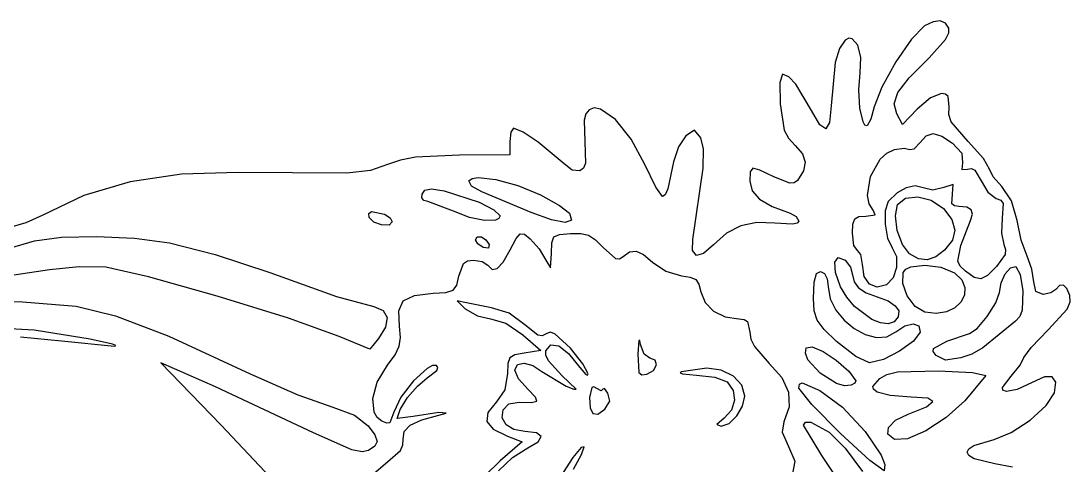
# Model space of a CAD drawing. Extents: x 1 to 122, y 1 to 158.
# Drawn here: x 46.3 to 121.9, y 125.6 to 157.7 of the extents above; entities that cross this region are included whole.
import ezdxf

# ---------------------------------------------------------------- set-up
doc = ezdxf.new("R2010")
doc.units = 0

msp = doc.modelspace()

# ---------------------------------------------------------------- linework, layer by layer
at = {"layer": 'Layer 1'}
for p, q in [((111.36002, 157.294529), (110.432545, 156.348638)), ((111.991063, 157.586519), (111.36002, 157.294529)), ((112.496759, 157.656656), (111.991063, 157.586519)), ((112.875588, 157.505072), (112.496759, 157.656656)), ((113.126027, 157.131899), (112.875588, 157.505072)), ((112.878685, 156.31998), (113.118095, 156.788778)), ((113.118095, 156.788778), (113.126027, 157.131899)), ((105.641842, 156.268298), (105.24554, 155.673713)), ((105.911393, 156.40643), (105.641842, 156.268298)), ((106.162332, 156.377725), (105.911393, 156.40643)), ((106.568854, 155.905995), (106.162332, 156.377725)), ((106.782362, 155.025483), (106.568854, 155.905995)), ((110.432545, 156.348638), (109.294329, 154.699186)), ((111.703979, 155.003236), (112.878685, 156.31998)), ((105.24554, 155.673713), (104.937873, 154.650634)), ((106.723812, 153.908566), (106.782362, 155.025483)), ((110.264, 153.544532), (111.703979, 155.003236)), ((104.937873, 154.650634), (104.633955, 151.533312)), ((109.294329, 154.699186), (108.284435, 152.891843)), ((101.150272, 153.811552), (100.949056, 153.21033)), ((101.585143, 153.622491), (101.150272, 153.811552)), ((102.106168, 153.090165), (101.585143, 153.622491)), ((106.632293, 152.679002), (106.723812, 153.908566)), ((109.454887, 152.487135), (110.264, 153.544532)), ((100.949056, 153.21033), (100.964005, 151.676187)), ((103.239071, 151.204875), (102.106168, 153.090165)), ((106.721915, 151.375884), (106.632293, 152.679002)), ((108.284435, 152.891843), (107.741929, 151.472281)), ((109.188236, 151.677521), (109.454887, 152.487135)), ((111.792195, 152.111311), (110.829795, 151.291306)), ((112.585395, 152.417858), (111.792195, 152.111311)), ((112.877823, 152.375723), (112.585395, 152.417858)), ((113.079085, 152.201787), (112.877823, 152.375723)), ((113.14296, 151.453937), (113.079085, 152.201787)), ((87.204958, 151.252853), (86.979499, 150.958328)), ((87.572281, 151.39368), (87.204958, 151.252853)), ((88.025619, 151.306448), (87.572281, 151.39368)), ((89.095848, 150.540727), (88.025619, 151.306448)), ((100.964005, 151.676187), (101.269687, 149.786752)), ((103.830233, 150.164787), (103.239071, 151.204875)), ((104.633955, 151.533312), (104.524798, 150.328277)), ((106.940456, 150.387489), (106.721915, 151.375884)), ((107.741929, 151.472281), (107.500585, 150.576313)), ((109.375644, 150.962164), (109.188236, 151.677521)), ((110.829795, 151.291306), (109.793333, 150.182172)), ((113.117637, 150.91649), (113.14296, 151.453937)), ((86.979499, 150.958328), (86.856766, 150.507169)), ((86.856766, 150.507169), (86.894866, 148.951329)), ((90.226667, 149.141526), (89.095848, 150.540727)), ((107.500585, 150.576313), (107.235693, 150.102091)), ((109.793333, 150.182172), (109.375644, 150.962164)), ((113.299946, 150.389694), (113.117637, 150.91649)), ((81.762652, 149.930994), (81.571358, 149.645949)), ((82.443761, 149.634462), (81.762652, 149.930994)), ((94.803972, 149.79244), (94.170559, 149.382777)), ((95.252177, 149.221557), (94.803972, 149.79244)), ((101.269687, 149.786752), (101.578567, 149.196659)), ((104.257849, 149.872345), (103.830233, 150.164787)), ((104.524798, 150.328277), (104.257849, 149.872345)), ((107.081751, 150.132648), (106.940456, 150.387489)), ((107.235693, 150.102091), (107.081751, 150.132648)), ((114.51315, 148.956621), (113.299946, 150.389694)), ((81.571358, 149.645949), (81.491718, 148.960854)), ((81.491718, 148.960854), (81.491718, 147.990715)), ((83.536463, 148.925841), (82.443761, 149.634462)), ((85.415315, 147.358184), (83.536463, 148.925841)), ((86.894866, 148.951329), (86.939889, 147.403692)), ((91.229096, 147.294684), (90.226667, 149.141526)), ((94.170559, 149.382777), (93.634116, 148.57981)), ((95.441861, 148.427592), (95.252177, 149.221557)), ((101.578567, 149.196659), (102.052678, 148.674399)), ((111.025234, 148.874777), (111.493034, 149.377182)), ((111.493034, 149.377182), (111.998504, 149.539102)), ((111.998504, 149.539102), (112.606831, 149.35951)), ((112.606831, 149.35951), (113.383202, 148.837382)), ((115.608437, 147.732129), (114.51315, 148.956621)), ((93.634116, 148.57981), (93.285792, 147.501412)), ((95.415513, 147.043638), (95.441861, 148.427592)), ((102.052678, 148.674399), (102.57802, 148.065476)), ((108.66418, 148.125491), (109.207722, 148.380887)), ((109.207722, 148.380887), (109.901107, 148.4753)), ((109.901107, 148.4753), (110.31615, 148.387943)), ((110.31615, 148.387943), (110.613674, 148.441786)), ((110.613674, 148.441786), (111.025234, 148.874777)), ((113.383202, 148.837382), (114.048321, 148.113835)), ((73.608045, 147.619284), (72.672268, 147.297153)), ((74.695097, 147.828437), (73.608045, 147.619284)), ((77.875743, 147.980837), (74.695097, 147.828437)), ((81.491718, 147.990715), (77.875743, 147.980837)), ((86.939889, 147.403692), (86.80165, 147.044245)), ((93.285792, 147.501412), (92.873174, 145.550505)), ((102.57802, 148.065476), (102.77799, 147.479143)), ((102.77799, 147.479143), (102.656226, 146.859141)), ((107.485548, 146.433377), (108.183486, 147.680281)), ((108.183486, 147.680281), (108.66418, 148.125491)), ((114.048321, 148.113835), (114.1131, 147.428387)), ((114.1131, 147.428387), (114.067459, 146.949535)), ((116.063962, 146.965895), (115.608437, 147.732129)), ((61.912539, 146.725653), (57.839645, 146.602682)), ((69.753295, 146.678028), (61.912539, 146.725653)), ((71.444887, 146.883907), (69.753295, 146.678028)), ((72.672268, 147.297153), (71.444887, 146.883907)), ((85.981568, 146.903585), (85.415315, 147.358184)), ((86.53856, 146.857239), (85.981568, 146.903585)), ((86.80165, 147.044245), (86.53856, 146.857239)), ((92.011117, 145.668466), (91.229096, 147.294684)), ((94.666565, 141.905294), (95.415513, 147.043638)), ((98.805974, 146.78175), (98.77784, 146.105822)), ((98.99815, 147.039405), (98.805974, 146.78175)), ((99.516028, 146.907262), (98.99815, 147.039405)), ((100.521269, 146.413797), (99.516028, 146.907262)), ((102.656226, 146.859141), (102.216367, 146.149214)), ((114.067459, 146.949535), (114.467642, 146.977889)), ((114.467642, 146.977889), (114.750051, 147.017615)), ((114.750051, 147.017615), (114.997338, 146.895383)), ((114.997338, 146.895383), (115.441309, 146.116758)), ((116.318844, 146.416002), (116.063962, 146.965895)), ((54.129859, 146.048275), (50.795716, 145.065177)), ((57.839645, 146.602682), (54.129859, 146.048275)), ((78.544258, 146.132986), (78.781834, 146.293416)), ((78.725321, 145.752118), (78.544258, 146.132986)), ((78.781834, 146.293416), (79.209327, 146.357761)), ((79.209327, 146.357761), (80.486345, 146.227001)), ((80.486345, 146.227001), (82.079871, 145.798321)), ((98.77784, 146.105822), (98.951456, 145.415452)), ((101.666078, 145.956465), (100.521269, 146.413797)), ((101.990948, 145.975399), (101.666078, 145.956465)), ((102.216367, 146.149214), (101.990948, 145.975399)), ((107.263727, 145.066086), (107.485548, 146.433377)), ((115.441309, 146.116758), (115.928716, 145.303032)), ((116.931443, 145.711064), (116.318844, 146.416002)), ((75.160058, 144.903731), (75.173475, 145.163497)), ((75.173475, 145.163497), (75.359731, 145.445422)), ((75.359731, 145.445422), (75.851603, 145.547286)), ((75.851603, 145.547286), (76.770314, 145.417905)), ((76.770314, 145.417905), (79.286856, 144.59558)), ((79.467831, 145.332886), (78.725321, 145.752118)), ((83.031241, 143.850512), (79.467831, 145.332886)), ((82.079871, 145.798321), (83.694464, 145.129333)), ((83.694464, 145.129333), (85.077442, 144.353706)), ((92.482517, 144.992102), (92.011117, 145.668466)), ((92.683385, 145.123087), (92.482517, 144.992102)), ((92.873174, 145.550505), (92.683385, 145.123087)), ((98.951456, 145.415452), (99.483352, 144.808261)), ((109.392417, 145.251013), (108.762516, 144.639324)), ((110.058666, 145.633144), (109.392417, 145.251013)), ((110.704873, 145.763721), (110.058666, 145.633144)), ((111.274648, 145.620752), (110.704873, 145.763721)), ((111.960625, 145.448112), (111.274648, 145.620752)), ((112.756668, 145.653561), (111.960625, 145.448112)), ((113.445379, 145.851205), (112.756668, 145.653561)), ((113.343559, 144.459275), (113.385319, 145.163552)), ((113.385319, 145.163552), (113.445379, 145.851205)), ((115.928716, 145.303032), (116.528571, 144.860516)), ((117.637131, 144.687655), (116.931443, 145.711064)), ((50.795716, 145.065177), (47.84975, 143.656132)), ((75.305657, 144.713286), (75.160058, 144.903731)), ((75.596445, 144.639324), (75.305657, 144.713286)), ((77.434771, 143.933768), (75.596445, 144.639324)), ((79.286856, 144.59558), (80.345807, 144.038543)), ((99.483352, 144.808261), (100.390096, 144.271117)), ((107.37818, 144.470394), (107.263727, 145.066086)), ((107.667846, 144.004324), (107.37818, 144.470394)), ((108.762516, 144.639324), (108.535299, 143.968506)), ((109.269744, 143.60817), (109.426444, 144.415663)), ((109.426444, 144.415663), (110.007817, 144.88322)), ((110.007817, 144.88322), (110.883108, 144.97927)), ((110.883108, 144.97927), (111.855569, 144.721108)), ((111.855569, 144.721108), (112.728446, 144.126032)), ((113.519115, 144.323913), (113.343559, 144.459275)), ((116.528571, 144.860516), (116.866874, 144.722001)), ((116.866874, 144.722001), (117.039481, 144.483969)), ((117.039481, 144.483969), (116.974129, 143.431412)), ((118.035638, 143.268429), (117.637131, 144.687655)), ((47.84975, 143.656132), (46.631078, 143.102711)), ((71.332979, 143.777923), (71.520448, 143.91194)), ((71.347587, 143.492795), (71.332979, 143.777923)), ((71.520448, 143.91194), (72.466951, 143.719632)), ((72.466951, 143.719632), (72.861092, 143.46863)), ((78.581718, 143.47805), (77.434771, 143.933768)), ((80.345807, 144.038543), (80.786162, 143.59369)), ((84.495788, 143.306088), (83.031241, 143.850512)), ((85.077442, 144.353706), (85.798432, 143.802182)), ((85.798432, 143.802182), (85.933292, 143.280996)), ((100.390096, 144.271117), (101.688258, 143.790893)), ((101.688258, 143.790893), (102.124336, 143.547785)), ((107.138679, 143.58099), (107.804503, 143.669229)), ((107.804503, 143.669229), (107.667846, 144.004324)), ((108.535299, 143.968506), (108.524876, 142.99044)), ((109.408717, 142.552069), (109.269744, 143.60817)), ((112.728446, 144.126032), (113.336933, 143.337435)), ((113.85028, 144.286546), (113.519115, 144.323913)), ((114.415337, 144.227235), (113.85028, 144.286546)), ((114.737737, 144.044364), (114.415337, 144.227235)), ((114.679308, 143.278306), (114.823666, 143.730524)), ((114.823666, 143.730524), (114.737737, 144.044364)), ((46.631078, 143.102711), (45.311865, 142.722328)), ((71.682467, 143.151582), (71.347587, 143.492795)), ((72.251007, 142.948812), (71.682467, 143.151582)), ((72.787202, 142.936277), (72.251007, 142.948812)), ((73.025046, 143.16577), (72.787202, 142.936277)), ((72.861092, 143.46863), (73.025046, 143.16577)), ((79.664504, 143.255067), (78.581718, 143.47805)), ((80.470271, 143.286415), (79.664504, 143.255067)), ((80.702755, 143.404212), (80.470271, 143.286415)), ((80.786162, 143.59369), (80.702755, 143.404212)), ((85.481108, 143.11594), (84.495788, 143.306088)), ((85.933292, 143.280996), (85.481108, 143.11594)), ((98.138959, 142.882931), (97.107006, 142.345738)), ((99.292091, 143.123128), (98.138959, 142.882931)), ((100.597822, 143.077576), (99.292091, 143.123128)), ((101.870027, 143.004859), (100.597822, 143.077576)), ((102.195641, 143.079411), (101.870027, 143.004859)), ((102.124336, 143.547785), (102.30562, 143.227154)), ((102.30562, 143.227154), (102.195641, 143.079411)), ((106.186178, 142.346267), (106.215001, 143.005918)), ((106.215001, 143.005918), (106.342415, 143.378495)), ((106.342415, 143.378495), (106.629835, 143.54364)), ((106.629835, 143.54364), (107.138679, 143.58099)), ((108.524876, 142.99044), (108.705415, 142.003378)), ((113.336933, 143.337435), (113.555358, 142.576322)), ((113.987158, 141.464322), (114.679308, 143.278306)), ((116.974129, 143.431412), (116.910232, 142.356894)), ((118.344716, 141.839016), (118.035638, 143.268429)), ((49.187004, 142.057441), (51.719592, 142.116079)), ((51.719592, 142.116079), (54.447508, 141.981836)), ((79.022272, 141.884128), (79.150308, 142.098716)), ((79.150308, 142.098716), (79.445165, 142.078949)), ((81.942656, 141.95874), (82.243312, 142.315134)), ((82.243312, 142.315134), (82.541321, 142.284575)), ((82.541321, 142.284575), (82.967388, 141.938103)), ((84.672761, 142.082345), (85.081923, 142.263259)), ((85.081923, 142.263259), (85.864049, 142.336389)), ((85.864049, 142.336389), (86.600429, 142.336262)), ((86.600429, 142.336262), (87.164829, 142.199379)), ((87.164829, 142.199379), (87.668243, 141.878147)), ((97.107006, 142.345738), (96.164813, 141.500305)), ((106.289807, 141.474244), (106.186178, 142.346267)), ((109.772718, 141.53797), (109.408717, 142.552069)), ((113.555358, 142.576322), (113.383786, 141.839882)), ((116.910232, 142.356894), (117.086313, 141.53135)), ((45.448654, 141.282173), (47.246852, 141.800167)), ((47.246852, 141.800167), (49.187004, 142.057441)), ((54.447508, 141.981836), (56.973647, 141.660467)), ((56.973647, 141.660467), (60.262199, 140.819267)), ((79.186446, 141.578005), (79.022272, 141.884128)), ((79.581072, 141.325327), (79.186446, 141.578005)), ((79.445165, 142.078949), (79.772962, 141.873313)), ((79.772962, 141.873313), (79.99982, 141.530291)), ((79.99982, 141.530291), (79.951445, 141.281759)), ((81.508651, 141.144352), (81.942656, 141.95874)), ((82.967388, 141.938103), (83.594804, 141.219935)), ((84.490331, 140.888236), (84.515814, 141.666414)), ((84.515814, 141.666414), (84.672761, 142.082345)), ((87.668243, 141.878147), (88.221664, 141.324975)), ((94.651181, 141.099709), (94.666565, 141.905294)), ((96.164813, 141.500305), (95.454908, 140.882497)), ((106.538956, 141.111544), (106.289807, 141.474244)), ((108.705415, 142.003378), (109.051088, 141.305572)), ((110.291103, 140.856486), (109.772718, 141.53797)), ((113.383786, 141.839882), (112.822285, 141.125302)), ((113.770155, 140.330979), (113.987158, 141.464322)), ((117.086313, 141.53135), (117.212993, 141.173341)), ((118.755658, 140.68821), (118.344716, 141.839016)), ((60.262199, 140.819267), (64.205596, 139.510285)), ((79.951445, 141.281759), (79.581072, 141.325327)), ((81.004901, 140.271541), (81.508651, 141.144352)), ((83.594804, 141.219935), (84.089928, 140.405988)), ((84.433269, 139.844101), (84.490331, 140.888236)), ((88.221664, 141.324975), (89.098758, 140.535546)), ((89.388775, 140.49997), (89.652531, 140.670571)), ((89.652531, 140.670571), (90.125078, 141.012921)), ((90.125078, 141.012921), (90.599211, 141.065418)), ((90.599211, 141.065418), (91.130495, 140.817217)), ((91.130495, 140.817217), (91.774491, 140.257468)), ((94.932163, 140.753871), (94.651181, 141.099709)), ((95.454908, 140.882497), (94.932163, 140.753871)), ((104.911018, 140.260467), (105.153757, 140.605738)), ((105.153757, 140.605738), (105.661244, 140.40246)), ((106.788105, 140.813314), (106.538956, 141.111544)), ((106.891734, 140.096249), (106.788105, 140.813314)), ((109.051088, 141.305572), (109.342312, 140.674011)), ((109.342312, 140.674011), (109.348083, 139.879202)), ((110.931323, 140.511783), (110.291103, 140.856486)), ((112.175119, 140.643909), (111.552064, 140.440163)), ((112.822285, 141.125302), (112.175119, 140.643909)), ((117.177947, 140.821252), (116.557851, 139.93891)), ((117.212993, 141.173341), (117.177947, 140.821252)), ((119.096927, 139.751056), (118.755658, 140.68821)), ((50.4682, 139.929694), (48.330586, 139.718071)), ((52.387533, 139.903985), (50.4682, 139.929694)), ((55.455792, 139.212711), (52.387533, 139.903985)), ((77.825296, 139.247818), (78.165639, 140.1702)), ((78.165639, 140.1702), (78.452061, 140.35376)), ((78.452061, 140.35376), (78.864227, 140.405988)), ((78.864227, 140.405988), (79.508841, 140.302359)), ((79.508841, 140.302359), (79.904217, 140.05321)), ((79.904217, 140.05321), (80.224413, 139.740753)), ((80.584064, 139.808603), (81.004901, 140.271541)), ((84.089928, 140.405988), (84.433269, 139.844101)), ((89.098758, 140.535546), (89.388775, 140.49997)), ((91.774491, 140.257468), (92.732901, 139.613649)), ((104.957932, 139.506415), (104.911018, 140.260467)), ((105.661244, 140.40246), (106.031926, 139.912893)), ((106.031926, 139.912893), (106.186178, 139.347654)), ((107.026594, 139.226805), (106.891734, 140.096249)), ((109.348083, 139.879202), (109.100846, 139.128711)), ((110.034706, 139.75375), (110.386755, 139.92078)), ((110.386755, 139.92078), (111.399752, 140.048933)), ((111.552064, 140.440163), (110.931323, 140.511783)), ((111.399752, 140.048933), (112.556748, 139.904498)), ((112.556748, 139.904498), (113.536308, 139.489824)), ((113.942559, 139.979364), (113.770155, 140.330979)), ((114.331822, 139.612237), (113.942559, 139.979364)), ((116.557851, 139.93891), (115.914561, 139.303766)), ((117.177506, 139.421076), (117.557712, 139.859629)), ((117.557712, 139.859629), (117.940035, 139.959018)), ((117.940035, 139.959018), (118.26587, 139.383329)), ((48.330586, 139.718071), (44.955559, 139.200546)), ((60.402429, 137.817612), (55.455792, 139.212711)), ((64.205596, 139.510285), (69.013122, 137.785112)), ((77.666932, 138.602543), (77.825296, 139.247818)), ((80.224413, 139.740753), (80.584064, 139.808603)), ((92.732901, 139.613649), (93.849531, 139.287329)), ((93.849531, 139.287329), (94.486874, 139.189505)), ((94.486874, 139.189505), (94.88348, 139.00374)), ((103.430232, 138.830702), (103.589379, 139.455604)), ((103.589379, 139.455604), (103.884572, 139.589009)), ((103.884572, 139.589009), (104.152545, 139.438318)), ((104.152545, 139.438318), (104.347163, 139.056645)), ((105.319402, 138.483348), (104.957932, 139.506415)), ((106.186178, 139.347654), (106.29108, 138.842085)), ((107.396471, 138.663353), (107.026594, 139.226805)), ((109.100846, 139.128711), (108.633046, 138.630104)), ((109.801056, 138.723485), (109.839194, 139.517693)), ((109.839194, 139.517693), (110.034706, 139.75375)), ((113.536308, 139.489824), (114.04909, 138.986176)), ((114.953681, 139.162721), (114.331822, 139.612237)), ((115.430549, 139.052467), (114.953681, 139.162721)), ((115.914561, 139.303766), (115.430549, 139.052467)), ((116.885935, 138.782035), (117.177506, 139.421076)), ((118.26587, 139.383329), (118.463911, 138.191953)), ((119.238964, 138.836126), (119.096927, 139.751056)), ((77.403197, 138.247251), (77.666932, 138.602543)), ((94.88348, 139.00374), (95.113331, 138.668551)), ((95.113331, 138.668551), (95.250413, 138.122456)), ((103.363954, 137.645147), (103.430232, 138.830702)), ((104.347163, 139.056645), (104.422288, 138.497106)), ((104.422288, 138.497106), (104.57042, 137.626366)), ((105.763114, 137.734446), (105.319402, 138.483348)), ((106.29108, 138.842085), (106.612907, 138.415394)), ((106.612907, 138.415394), (107.162342, 138.057958)), ((107.949307, 138.449812), (107.396471, 138.663353)), ((108.633046, 138.630104), (107.949307, 138.449812)), ((110.126223, 137.835515), (109.801056, 138.723485)), ((114.04909, 138.986176), (114.274187, 138.438925)), ((114.274187, 138.438925), (114.243961, 137.891055)), ((116.769518, 138.081181), (116.885935, 138.782035)), ((119.394275, 138.140668), (119.238964, 138.836126)), ((121.105314, 138.585461), (120.826465, 138.28932)), ((121.382972, 138.603954), (121.105314, 138.585461)), ((121.633908, 138.355945), (121.382972, 138.603954)), ((121.832588, 137.852581), (121.633908, 138.355945)), ((65.546378, 136.217659), (60.402429, 137.817612)), ((69.013122, 137.785112), (71.702129, 137.062711)), ((73.818179, 137.472463), (74.616174, 137.860959)), ((74.616174, 137.860959), (75.97674, 138.018739)), ((75.97674, 138.018739), (76.888373, 138.084973)), ((76.888373, 138.084973), (77.403197, 138.247251)), ((95.250413, 138.122456), (95.562555, 137.348428)), ((103.411645, 136.746947), (103.363954, 137.645147)), ((104.57042, 137.626366), (104.973669, 136.804929)), ((106.318045, 137.075913), (105.763114, 137.734446)), ((107.162342, 138.057958), (107.950068, 137.760153)), ((107.950068, 137.760153), (108.744293, 137.462023)), ((110.69699, 137.070907), (110.126223, 137.835515)), ((114.243961, 137.891055), (113.990774, 137.385547)), ((116.505949, 137.319952), (116.769518, 138.081181)), ((118.463911, 138.191953), (118.408348, 136.797157)), ((119.923706, 137.936542), (119.394275, 138.140668)), ((120.471394, 138.040171), (119.923706, 137.936542)), ((120.826465, 138.28932), (120.471394, 138.040171)), ((121.854019, 137.390602), (121.832588, 137.852581)), ((43.271656, 137.427709), (46.390307, 137.405964)), ((46.390307, 137.405964), (50.236734, 137.080703)), ((50.236734, 137.080703), (53.093089, 136.386083)), ((71.702129, 137.062711), (72.37099, 136.768444)), ((73.489423, 136.762232), (73.818179, 137.472463)), ((78.140327, 137.379858), (77.70619, 137.466774)), ((77.70619, 137.466774), (78.26768, 136.907841)), ((80.179737, 136.959347), (78.140327, 137.379858)), ((78.26768, 136.907841), (79.151565, 136.38864)), ((81.442638, 136.572173), (80.179737, 136.959347)), ((95.562555, 137.348428), (96.16693, 136.734539)), ((104.973669, 136.804929), (105.570312, 136.074195)), ((107.582694, 136.122866), (106.318045, 137.075913)), ((108.744293, 137.462023), (109.264342, 137.122683)), ((109.264342, 137.122683), (109.50949, 136.742863)), ((111.395651, 136.646786), (110.69699, 137.070907)), ((113.546987, 136.965383), (112.944964, 136.673547)), ((113.990774, 137.385547), (113.546987, 136.965383)), ((115.887838, 136.333166), (116.505949, 137.319952)), ((120.286362, 135.390896), (121.638648, 136.882485)), ((121.638648, 136.882485), (121.854019, 137.390602)), ((53.093089, 136.386083), (56.913763, 134.934401)), ((69.206577, 134.911823), (65.546378, 136.217659)), ((72.37099, 136.768444), (72.654056, 136.261949)), ((72.654056, 136.261949), (72.545736, 135.581424)), ((73.536574, 135.639252), (73.489423, 136.762232)), ((79.151565, 136.38864), (80.107417, 136.172652)), ((80.107417, 136.172652), (81.194194, 135.869395)), ((82.569808, 135.745791), (81.442638, 136.572173)), ((96.16693, 136.734539), (96.996465, 136.328481)), ((96.996465, 136.328481), (97.984089, 136.177944)), ((97.984089, 136.177944), (98.373027, 136.132016)), ((98.373027, 136.132016), (98.616444, 135.978007)), ((103.630125, 136.068979), (103.411645, 136.746947)), ((104.132503, 135.400074), (103.630125, 136.068979)), ((105.570312, 136.074195), (106.298626, 135.475563)), ((108.202973, 135.874813), (107.582694, 136.122866)), ((109.479008, 136.323288), (109.195849, 135.951794)), ((109.50949, 136.742863), (109.479008, 136.323288)), ((112.217064, 136.55302), (111.395651, 136.646786)), ((112.944964, 136.673547), (112.217064, 136.55302)), ((115.174079, 135.478672), (115.887838, 136.333166)), ((118.230052, 136.35194), (117.934744, 136.006141)), ((118.408348, 136.797157), (118.230052, 136.35194)), ((47.232493, 135.369365), (43.947893, 135.538798)), ((51.249824, 134.716737), (47.232493, 135.369365)), ((72.545736, 135.581424), (72.040443, 134.765068)), ((73.61434, 134.831969), (73.536574, 135.639252)), ((81.194194, 135.869395), (82.423052, 135.026123)), ((83.503302, 134.995476), (82.569808, 135.745791)), ((98.616444, 135.978007), (98.77784, 135.210274)), ((105.031888, 134.529059), (104.132503, 135.400074)), ((106.298626, 135.475563), (107.09689, 135.050431)), ((108.755598, 135.810046), (108.202973, 135.874813)), ((109.195849, 135.951794), (108.755598, 135.810046)), ((109.294152, 135.230029), (109.957435, 135.669783)), ((109.957435, 135.669783), (110.559435, 135.81251)), ((110.559435, 135.81251), (110.970206, 135.659498)), ((110.970206, 135.659498), (111.059806, 135.212038)), ((114.623569, 135.114318), (115.174079, 135.478672)), ((117.934744, 136.006141), (115.562444, 134.075254)), ((119.048332, 134.109606), (120.286362, 135.390896)), ((46.246544, 134.875642), (49.191717, 134.583034)), ((49.191717, 134.583034), (53.001675, 134.201681)), ((52.860085, 134.349672), (51.249824, 134.716737)), ((56.913763, 134.934401), (62.794484, 132.207427)), ((71.408617, 133.985076), (69.206577, 134.911823)), ((72.040443, 134.765068), (71.408617, 133.985076)), ((73.530577, 134.202255), (73.61434, 134.831969)), ((82.423052, 135.026123), (83.731506, 133.879595)), ((83.821502, 134.94445), (83.503302, 134.995476)), ((84.100511, 135.083626), (83.821502, 134.94445)), ((84.390467, 135.208129), (84.100511, 135.083626)), ((84.742964, 135.100427), (84.390467, 135.208129)), ((85.855582, 134.060217), (84.742964, 135.100427)), ((90.794474, 134.603892), (90.716863, 133.648173)), ((90.850907, 134.620368), (90.794474, 134.603892)), ((90.916535, 134.320567), (90.850907, 134.620368)), ((98.77784, 135.210274), (98.859618, 134.701309)), ((98.859618, 134.701309), (99.113508, 134.169887)), ((107.09689, 135.050431), (107.90338, 134.840198)), ((107.90338, 134.840198), (108.656375, 134.886265)), ((108.656375, 134.886265), (109.294152, 135.230029)), ((110.579411, 134.570208), (109.576992, 133.846125)), ((111.059806, 135.212038), (110.579411, 134.570208)), ((112.008206, 134.041123), (112.988091, 134.575626)), ((112.988091, 134.575626), (114.623569, 135.114318)), ((53.109575, 134.247978), (52.860085, 134.349672)), ((53.001675, 134.201681), (53.109575, 134.247978)), ((73.236735, 133.590334), (73.530577, 134.202255)), ((83.731506, 133.879595), (82.523594, 133.703206)), ((84.083578, 133.865837), (84.454662, 134.297857)), ((84.08435, 133.553275), (84.083578, 133.865837)), ((84.454662, 134.297857), (85.012839, 134.22717)), ((85.012839, 134.22717), (85.71925, 133.672955)), ((86.760061, 132.932739), (85.855582, 134.060217)), ((91.168242, 133.633488), (90.916535, 134.320567)), ((99.113508, 134.169887), (100.188952, 132.957786)), ((102.7853, 133.691079), (102.847134, 134.076092)), ((102.847134, 134.076092), (103.281608, 134.145237)), ((103.281608, 134.145237), (104.071053, 133.813008)), ((104.071053, 133.813008), (105.013627, 133.190664)), ((106.419497, 133.449074), (105.031888, 134.529059)), ((109.576992, 133.846125), (108.404314, 133.252813)), ((111.985038, 133.810996), (112.008206, 134.041123)), ((112.212332, 133.523289), (111.985038, 133.810996)), ((115.562444, 134.075254), (114.779238, 133.63367)), ((118.533408, 133.376534), (119.048332, 134.109606)), ((72.684262, 132.83643), (73.236735, 133.590334)), ((81.497583, 133.357528), (81.345916, 132.945621)), ((81.860189, 133.573444), (81.497583, 133.357528)), ((82.523594, 133.703206), (81.860189, 133.573444)), ((84.282633, 133.146787), (84.08435, 133.553275)), ((85.241043, 132.099124), (84.282633, 133.146787)), ((85.71925, 133.672955), (86.535032, 132.654397)), ((90.716863, 133.648173), (90.786801, 132.301443)), ((91.569174, 133.350428), (91.168242, 133.633488)), ((91.975034, 133.198645), (91.569174, 133.350428)), ((92.05883, 132.848954), (91.975034, 133.198645)), ((102.969399, 133.22636), (102.7853, 133.691079)), ((103.849862, 132.245263), (102.969399, 133.22636)), ((105.013627, 133.190664), (105.907483, 132.389461)), ((107.41314, 133.003294), (106.419497, 133.449074)), ((108.404314, 133.252813), (107.41314, 133.003294)), ((112.881684, 133.187841), (112.212332, 133.523289)), ((113.994213, 133.3596), (112.881684, 133.187841)), ((114.779238, 133.63367), (113.994213, 133.3596)), ((118.263753, 132.84428), (118.533408, 133.376534)), ((60.285703, 131.279489), (56.338999, 132.99765)), ((56.338999, 132.99765), (60.68981, 128.49973)), ((71.93838, 131.610014), (72.684262, 132.83643)), ((75.532096, 132.60352), (74.560159, 131.713891)), ((75.930582, 132.817539), (75.532096, 132.60352)), ((75.541059, 131.916033), (76.223199, 132.460149)), ((76.212395, 132.8135), (75.930582, 132.817539)), ((76.307971, 132.665482), (76.212395, 132.8135)), ((76.223199, 132.460149), (76.307971, 132.665482)), ((81.345916, 132.945621), (81.315329, 132.227888)), ((81.844496, 132.482594), (82.034346, 132.870689)), ((82.128438, 131.855884), (81.844496, 132.482594)), ((82.034346, 132.870689), (82.514245, 132.977762)), ((82.514245, 132.977762), (83.149719, 132.811058)), ((83.149719, 132.811058), (83.806294, 132.377819)), ((83.806294, 132.377819), (85.548665, 131.316663)), ((86.535032, 132.654397), (86.959557, 132.165006)), ((87.136166, 132.212719), (86.760061, 132.932739)), ((90.786801, 132.301443), (90.992493, 132.139352)), ((91.369502, 132.189788), (91.84788, 132.45984)), ((91.84788, 132.45984), (92.05883, 132.848954)), ((93.838948, 132.364413), (93.762335, 132.275332)), ((93.762335, 132.275332), (93.944914, 132.199181)), ((95.691032, 132.617003), (93.838948, 132.364413)), ((96.727676, 132.469359), (95.691032, 132.617003)), ((97.599782, 132.033023), (96.727676, 132.469359)), ((100.188952, 132.957786), (101.08718, 131.93473)), ((105.907483, 132.389461), (106.420775, 131.702778)), ((108.657178, 132.165044), (109.415243, 132.345849)), ((109.415243, 132.345849), (112.38096, 132.431794)), ((112.38096, 132.431794), (114.830562, 132.310571)), ((114.830562, 132.310571), (115.795851, 132.076899)), ((117.61548, 132.045855), (118.263753, 132.84428)), ((62.794484, 132.207427), (66.213564, 130.700801)), ((71.611729, 130.424443), (71.93838, 131.610014)), ((74.560159, 131.713891), (73.646696, 130.52978)), ((74.829494, 131.323553), (75.541059, 131.916033)), ((81.315329, 132.227888), (81.122712, 131.063765)), ((82.811108, 131.071482), (82.128438, 131.855884)), ((86.270361, 131.106495), (85.241043, 132.099124)), ((86.959557, 132.165006), (87.088723, 132.114448)), ((87.088723, 132.114448), (87.136166, 132.212719)), ((90.992493, 132.139352), (91.369502, 132.189788)), ((93.944914, 132.199181), (94.94279, 132.117822)), ((94.94279, 132.117822), (96.264164, 131.963349)), ((96.264164, 131.963349), (97.147653, 131.621816)), ((97.147653, 131.621816), (97.587743, 131.017965)), ((98.20102, 131.386144), (97.599782, 132.033023)), ((101.08718, 131.93473), (101.56214, 130.893947)), ((102.352936, 131.47005), (102.558209, 131.552363)), ((102.558209, 131.552363), (103.822565, 131.014685)), ((105.037439, 131.507714), (103.849862, 132.245263)), ((106.35248, 131.528341), (106.08105, 131.38863)), ((106.420775, 131.702778), (106.35248, 131.528341)), ((107.642578, 131.293556), (108.147624, 131.860647)), ((108.147624, 131.860647), (108.657178, 132.165044)), ((115.795851, 132.076899), (114.282433, 130.252332)), ((116.979641, 131.22181), (117.61548, 132.045855)), ((119.128897, 131.578777), (118.056893, 131.080478)), ((120.006885, 131.984824), (119.128897, 131.578777)), ((120.575111, 131.99188), (120.006885, 131.984824)), ((120.822662, 131.604971), (120.575111, 131.99188)), ((120.738623, 130.829124), (120.822662, 131.604971)), ((67.344967, 127.9434), (60.285703, 131.279489)), ((74.127389, 130.49566), (74.829494, 131.323553)), ((81.122712, 131.063765), (80.521578, 130.185657)), ((83.350781, 130.526021), (82.811108, 131.071482)), ((85.548665, 131.316663), (86.115557, 131.093839)), ((86.115557, 131.093839), (86.270361, 131.106495)), ((87.392151, 131.225955), (87.23953, 130.508801)), ((87.540312, 131.282559), (87.392151, 131.225955)), ((87.753527, 131.159677), (87.540312, 131.282559)), ((88.068205, 130.992328), (87.753527, 131.159677)), ((88.205083, 131.102527), (88.068205, 130.992328)), ((88.313915, 131.146359), (88.205083, 131.102527)), ((88.560331, 130.820304), (88.313915, 131.146359)), ((88.696371, 130.237206), (88.560331, 130.820304)), ((97.587743, 131.017965), (97.690755, 130.300971)), ((98.425062, 130.606873), (98.20102, 131.386144)), ((101.56214, 130.893947), (101.614032, 129.834775)), ((102.30562, 131.166379), (102.352936, 131.47005)), ((103.24315, 129.994644), (102.30562, 131.166379)), ((103.822565, 131.014685), (105.468727, 129.799183)), ((105.605433, 131.347432), (105.037439, 131.507714)), ((106.08105, 131.38863), (105.605433, 131.347432)), ((107.700196, 131.099341), (107.642578, 131.293556)), ((107.950068, 130.893682), (107.700196, 131.099341)), ((108.888634, 130.641622), (107.950068, 130.893682)), ((117.01853, 131.038933), (116.979641, 131.22181)), ((117.274343, 130.940954), (117.01853, 131.038933)), ((118.056893, 131.080478), (117.274343, 130.940954)), ((120.142175, 129.920566), (120.738623, 130.829124)), ((66.213564, 130.700801), (68.737029, 129.795837)), ((71.719657, 129.432481), (71.611729, 130.424443)), ((73.646696, 130.52978), (73.141816, 129.436356)), ((73.59131, 129.644616), (74.127389, 130.49566)), ((80.521578, 130.185657), (79.904052, 129.42617)), ((81.002415, 129.623328), (81.414812, 130.046001)), ((81.414812, 130.046001), (82.155293, 130.159904)), ((82.155293, 130.159904), (83.065802, 130.129896)), ((83.065802, 130.129896), (83.449989, 130.232047)), ((83.449989, 130.232047), (83.350781, 130.526021)), ((87.23953, 130.508801), (87.26945, 129.747589)), ((88.344783, 129.670248), (88.696371, 130.237206)), ((97.690755, 130.300971), (97.466741, 129.589467)), ((98.257674, 129.878872), (98.425062, 130.606873)), ((110.401875, 130.533496), (108.888634, 130.641622)), ((111.606397, 130.449099), (110.401875, 130.533496)), ((111.50375, 129.824825), (111.973281, 130.210219)), ((111.973281, 130.210219), (111.606397, 130.449099)), ((114.282433, 130.252332), (112.936778, 129.051817)), ((68.737029, 129.795837), (70.300277, 129.218868)), ((71.941384, 129.056842), (71.719657, 129.432481)), ((73.141816, 129.436356), (72.857168, 128.677707)), ((73.377824, 128.982684), (73.59131, 129.644616)), ((76.373968, 129.428948), (74.521883, 129.141786)), ((76.903708, 129.373606), (76.373968, 129.428948)), ((76.376437, 129.232803), (76.903708, 129.373606)), ((79.904052, 129.42617), (79.824754, 128.780454)), ((80.947321, 129.023611), (81.002415, 129.623328)), ((87.26945, 129.747589), (87.478625, 129.342738)), ((87.478625, 129.342738), (87.844566, 129.31128)), ((87.844566, 129.31128), (88.344783, 129.670248)), ((97.466741, 129.589467), (96.925755, 129.002086)), ((97.837378, 129.168333), (98.257674, 129.878872)), ((101.614032, 129.834775), (101.243053, 128.756553)), ((105.319579, 127.904638), (103.24315, 129.994644)), ((105.468727, 129.799183), (107.094317, 128.053158)), ((109.289643, 128.857646), (110.199028, 129.300889)), ((110.199028, 129.300889), (111.50375, 129.824825)), ((118.981436, 128.878526), (120.142175, 129.920566)), ((60.68981, 128.49973), (65.792744, 123.097553)), ((70.300277, 129.218868), (71.29467, 128.465158)), ((72.277509, 128.786892), (71.941384, 129.056842)), ((72.626622, 128.640621), (72.277509, 128.786892)), ((72.857168, 128.677707), (72.626622, 128.640621)), ((74.521883, 129.141786), (73.377824, 128.982684)), ((73.884755, 128.052298), (74.321241, 128.509344)), ((74.321241, 128.509344), (75.140975, 128.895614)), ((75.140975, 128.895614), (76.376437, 129.232803)), ((79.824754, 128.780454), (80.29407, 128.216362)), ((81.228413, 128.525263), (80.947321, 129.023611)), ((81.788972, 128.184804), (81.228413, 128.525263)), ((96.925755, 129.002086), (96.404967, 128.553529)), ((96.404967, 128.553529), (96.729258, 128.42988)), ((96.729258, 128.42988), (97.286973, 128.632816)), ((97.286973, 128.632816), (97.837378, 129.168333)), ((101.243053, 128.756553), (101.112393, 127.990804)), ((102.658398, 128.495144), (102.793027, 128.731699)), ((103.981315, 126.330499), (102.658398, 128.495144)), ((102.793027, 128.731699), (103.170808, 128.72176)), ((103.170808, 128.72176), (104.499194, 128.004077)), ((108.784212, 128.341774), (109.289643, 128.857646)), ((112.936778, 129.051817), (111.472424, 128.097299)), ((117.610353, 127.974995), (118.981436, 128.878526)), ((70.105499, 126.736414), (67.344967, 127.9434)), ((71.29467, 128.465158), (71.766654, 127.798083)), ((71.766654, 127.798083), (71.926495, 127.33596)), ((73.799041, 127.50278), (73.884755, 128.052298)), ((80.29407, 128.216362), (81.322385, 127.701747)), ((82.572277, 128.058758), (81.788972, 128.184804)), ((83.418691, 127.954027), (82.572277, 128.058758)), ((83.746587, 127.681021), (83.418691, 127.954027)), ((101.112393, 127.990804), (101.567256, 126.969732)), ((104.499194, 128.004077), (105.645816, 126.858359)), ((107.430669, 125.960219), (105.319579, 127.904638)), ((107.094317, 128.053158), (108.246435, 126.340536)), ((108.735451, 127.849318), (108.784212, 128.341774)), ((109.19608, 127.476322), (108.735451, 127.849318)), ((111.472424, 128.097299), (110.141486, 127.526295)), ((116.382873, 127.481966), (117.610353, 127.974995)), ((71.775187, 126.991114), (71.31372, 126.675868)), ((71.926495, 127.33596), (71.775187, 126.991114)), ((73.603822, 126.690112), (73.783006, 127.082506)), ((73.783006, 127.082506), (73.799041, 127.50278)), ((82.373663, 127.300638), (80.786515, 125.944912)), ((81.322385, 127.701747), (82.373663, 127.300638)), ((82.799466, 126.877304), (83.544125, 127.30152)), ((83.544125, 127.30152), (83.746587, 127.681021)), ((110.141486, 127.526295), (109.19608, 127.476322)), ((114.556937, 126.801827), (114.918591, 127.048132)), ((114.918591, 127.048132), (116.382873, 127.481966)), ((70.841885, 126.582564), (70.105499, 126.736414)), ((71.31372, 126.675868), (70.841885, 126.582564)), ((72.67121, 125.865537), (73.603822, 126.690112)), ((81.688259, 126.179951), (82.799466, 126.877304)), ((86.632394, 126.903151), (86.020682, 126.170337)), ((86.070071, 125.343779), (86.663074, 126.389958)), ((86.84852, 126.943053), (86.632394, 126.903151)), ((86.663074, 126.389958), (86.84852, 126.943053)), ((101.567256, 126.969732), (102.036054, 125.906371)), ((106.331787, 122.792576), (103.981315, 126.330499)), ((105.645816, 126.858359), (106.891954, 125.167698)), ((108.246435, 126.340536), (108.50341, 125.672979)), ((114.441801, 126.551029), (114.556937, 126.801827)), ((114.572826, 126.30706), (114.441801, 126.551029)), ((114.949658, 126.081244), (114.572826, 126.30706)), ((71.696947, 125.024046), (72.67121, 125.865537)), ((80.786515, 125.944912), (79.748774, 124.904261)), ((80.687384, 125.201609), (81.688259, 126.179951)), ((86.020682, 126.170337), (85.32773, 125.092924)), ((102.036054, 125.906371), (101.86747, 125.013931)), ((108.472179, 125.225245), (107.430669, 125.960219)), ((108.50341, 125.672979), (108.472179, 125.225245)), ((116.439318, 125.729365), (114.949658, 126.081244)), ((117.699375, 125.485072), (116.439318, 125.729365))]:
    msp.add_line(p, q, dxfattribs=at)

doc.saveas('drawing.dxf')
